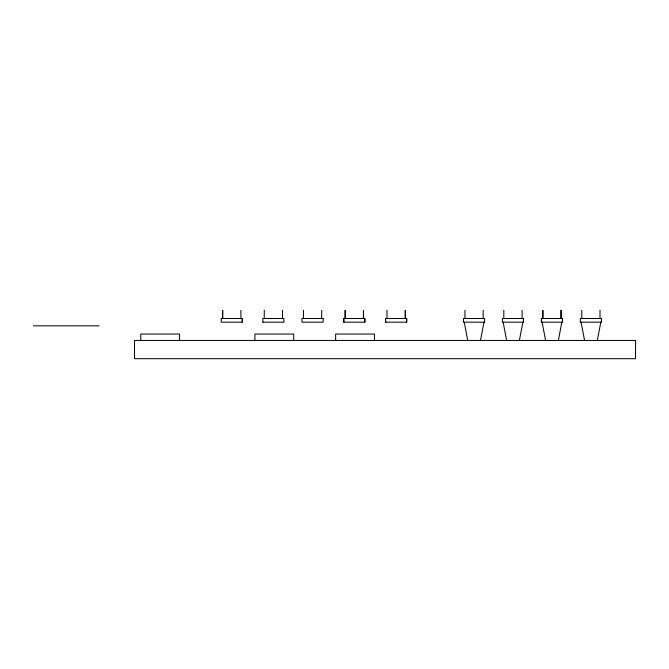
<?xml version="1.0" encoding="UTF-8"?>
<svg xmlns="http://www.w3.org/2000/svg" width="669" height="669" viewBox="0 0 669 669"><rect width="100%" height="100%" fill="white"/><g stroke="black" fill="none" stroke-linecap="round" stroke-linejoin="round"><path stroke-width="1" d="M480.501 340.437L483.971 322.174M519.403 340.437L522.874 322.174M558.372 340.437L561.843 322.174M597.342 340.437L600.812 322.174M221.205 318.519L242.329 318.519L242.329 322.174L221.205 322.174L221.272 318.519M343.749 318.519L364.873 318.519L364.873 322.174L343.749 322.174L343.749 318.519L343.816 322.174M385.578 318.519L406.702 318.519L406.702 322.174L385.578 322.174L385.578 318.519L385.645 322.174M562.512 318.519L541.388 318.519L541.388 322.174L562.512 322.174L562.512 318.519L562.445 322.174M601.481 318.519L580.358 318.519L580.358 322.174L601.481 322.174M262.817 322.174L283.94 322.174L283.873 318.519L262.817 318.519L262.875 322.174M33.45 325.828L99.071 325.828M581.085 322.174L584.555 340.437M542.116 322.174L545.586 340.437M503.147 322.174L506.617 340.437M464.244 322.174L467.715 340.437M601.414 318.519L601.414 322.174M600.009 310.299L600.009 318.519M581.762 310.299L581.821 318.519M561.107 310.299L561.107 318.519M561.04 310.299L561.04 318.519M541.447 318.519L541.447 322.174M522.071 310.299L522.138 318.519M503.816 310.299L503.816 318.519M483.227 310.299L483.169 318.519M464.98 310.299L464.913 318.519M406.635 318.519L406.635 322.174M386.983 310.299L386.983 318.519M374.431 340.437L374.431 334.04L335.646 334.04L335.646 340.437M364.814 318.519L364.814 322.174M345.221 310.299L345.221 318.519M345.154 310.299L345.154 318.519M321.714 310.299L321.655 318.519M303.467 310.299L303.4 318.519M293.708 340.437L293.708 334.04L254.922 334.04L254.922 340.437M282.469 310.299L282.535 318.519M264.28 310.299L264.222 318.519M242.262 318.519L242.262 322.174M240.857 310.299L240.924 318.519M179.576 340.437L179.576 334.04L140.799 334.04L140.799 340.437M323.119 318.519L302.003 318.519L302.003 322.174L323.119 322.174L323.119 318.519M484.632 318.519L463.508 318.519L463.508 322.174L484.632 322.174L484.573 318.519M523.534 318.519L502.419 318.519L502.419 322.174L523.534 322.174L523.476 318.519M635.55 340.437L134.511 340.437L134.511 358.701L635.55 358.701L635.55 340.437M542.852 318.519L542.852 310.299L542.793 318.519M405.297 318.519L405.297 310.299L405.23 318.519M363.468 318.519L363.468 310.299L363.409 318.519M222.677 318.519L222.677 310.299L222.61 318.519"/></g></svg>
